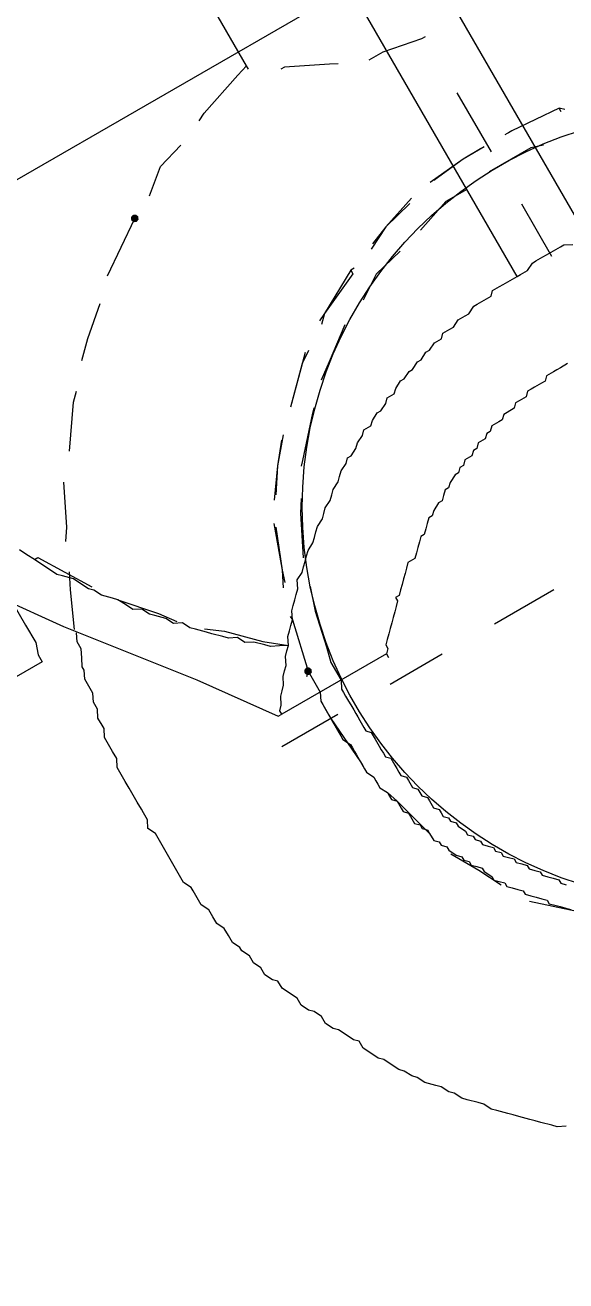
# Model space of a CAD drawing. Header units: millimetres. Extents: x 89051 to 218395, y -330386 to -125649.
# Drawn here: x 90748.37 to 90764.62, y -134173.35 to -134135.58 of the extents above; entities that cross this region are included whole.
import ezdxf

# ---------------------------------------------------------------- set-up
doc = ezdxf.new("R2010")
doc.units = ezdxf.units.MM
doc.header["$LTSCALE"] = 13
doc.linetypes.add('ACAD_ISO04W100', pattern=[30, 24, -3, 0, -3])
doc.layers.add('C00-00-00', color=7, linetype='Continuous')
doc.layers.add('C00-00-FF', color=5, linetype='Continuous', true_color=0x0000ff)
doc.layers.add('标注、文本', color=3, linetype='Continuous', lineweight=25)
doc.styles.get("Standard").update_dxf_attribs({"font": 'gbenor.shx', "bigfont": 'gbcbig.shx'})
doc.dimstyles.new('1-15', dxfattribs={"dimscale": 20, "dimtxt": 3.5, "dimasz": 2, "dimexe": 1.5, "dimexo": 0.5, "dimgap": 0.5, "dimtad": 1, "dimtoh": 1, "dimdec": 1, "dimdsep": 46, "dimtxsty": 'Standard', "dimcen": 2.5, "dimclrd": 3, "dimclre": 3, "dimclrt": 3, "dimadec": 0, "dimazin": 2, "dimtfac": 1, "dimtdec": 1, "dimtmove": 0, "dimatfit": 2, "dimfxl": 1, "dimarcsym": 0})

# ---------------------------------------------------------------- blocks, each defined once
blk = doc.blocks.new('225635')
at = {"layer": 'C00-00-00'}
h = blk.add_hatch(color=256, dxfattribs=at)
h.dxf.hatch_style = 2
h.paths.add_polyline_path([(72506.661, -125613.85), (72506.576, -125613.885), (72506.54, -125613.971), (72506.576, -125614.056), (72506.661, -125614.092), (72506.746, -125614.056), (72506.782, -125613.971), (72506.746, -125613.885)])
h = blk.add_hatch(color=256, dxfattribs=at)
h.dxf.hatch_style = 2
h.paths.add_polyline_path([(72504.362, -125628.25), (72504.276, -125628.285), (72504.241, -125628.371), (72504.276, -125628.456), (72504.362, -125628.492), (72504.447, -125628.456), (72504.483, -125628.371), (72504.447, -125628.285)])
at = {"layer": 'C00-00-00', "lineweight": 15}
for points in [[(72504.241, -125627.403), (72503.999, -125627.282), (72503.757, -125627.161), (72503.636, -125627.039), (72503.394, -125626.797), (72503.152, -125626.676), (72503.031, -125626.434), (72502.789, -125626.313), (72502.668, -125626.192), (72502.426, -125625.95), (72502.305, -125625.829), (72502.063, -125625.587), (72501.942, -125625.466), (72501.821, -125625.224), (72501.579, -125625.103), (72501.458, -125624.861), (72501.216, -125624.619), (72501.095, -125624.498), (72500.974, -125624.256), (72500.732, -125624.135), (72500.611, -125623.893), (72500.49, -125623.651), (72500.369, -125623.53), (72500.127, -125623.288), (72500.006, -125623.046), (72499.885, -125622.925), (72499.764, -125622.683), (72499.643, -125622.441), (72499.401, -125622.199), (72499.28, -125622.078), (72499.159, -125621.836), (72499.038, -125621.594), (72498.917, -125621.352), (72498.796, -125621.11), (72498.675, -125620.868)], [(72515.737, -125621.231), (72515.737, -125605.5)], [(72518.157, -125621.231), (72518.157, -125605.5)], [(72511.864, -125611.672), (72511.864, -125609.977)], [(72510.049, -125612.277), (72511.501, -125611.793)], [(72511.501, -125611.793), (72511.864, -125611.672)], [(72511.864, -125611.793), (72511.864, -125611.672)], [(72509.807, -125612.398), (72510.049, -125612.277)], [(72512.832, -125612.277), (72512.711, -125612.277)], [(72514.043, -125612.882), (72512.832, -125612.277)], [(72508.113, -125613.003), (72508.96, -125612.761)], [(72514.285, -125613.003), (72514.043, -125612.882)], [(72507.387, -125613.608), (72508.113, -125613.003)], [(72515.616, -125613.366), (72515.132, -125613.366)], [(72516.826, -125613.608), (72515.616, -125613.366)], [(72516.947, -125613.608), (72516.826, -125613.608)], [(72505.088, -125615.06), (72506.661, -125613.971)], [(72503.636, -125616.391), (72504.483, -125615.665)], [(72503.152, -125616.875), (72503.636, -125616.391)], [(72516.1, -125617.359), (72514.89, -125617.48)], [(72516.1, -125617.359), (72515.011, -125617.48)], [(72516.705, -125617.359), (72516.1, -125617.359)], [(72516.826, -125617.359), (72516.1, -125617.359)], [(72517.794, -125617.359), (72517.552, -125617.359)], [(72517.794, -125617.359), (72517.673, -125617.359)], [(72519.367, -125617.48), (72517.794, -125617.359)], [(72519.367, -125617.48), (72517.794, -125617.359)], [(72501.458, -125619.053), (72502.305, -125617.843)], [(72502.305, -125617.843), (72502.547, -125617.601)], [(72514.164, -125617.601), (72513.074, -125617.964)], [(72514.043, -125617.722), (72513.074, -125617.964)], [(72519.367, -125617.601), (72519.367, -125617.48)], [(72519.488, -125617.601), (72519.367, -125617.48)], [(72513.074, -125617.964), (72512.348, -125618.327)], [(72513.074, -125617.964), (72512.469, -125618.206)], [(72515.011, -125618.206), (72513.922, -125618.569)], [(72515.737, -125618.206), (72515.011, -125618.206)], [(72518.036, -125618.085), (72516.584, -125618.085)], [(72518.399, -125618.206), (72518.036, -125618.085)], [(72494.923, -125618.448), (72495.528, -125619.295), (72496.254, -125620.142), (72497.464, -125621.836), (72498.675, -125623.53), (72501.337, -125626.918), (72502.91, -125629.097)], [(72511.501, -125618.569), (72510.17, -125619.295)], [(72511.501, -125618.569), (72511.501, -125618.69)], [(72511.622, -125618.569), (72511.501, -125618.569)], [(72511.501, -125618.69), (72510.17, -125619.295)], [(72513.074, -125618.811), (72512.106, -125619.053)], [(72510.17, -125619.295), (72509.928, -125619.537)], [(72510.17, -125619.295), (72509.928, -125619.416)], [(72512.106, -125619.053), (72511.38, -125619.537)], [(72500.248, -125620.989), (72500.853, -125619.779)], [(72509.081, -125620.021), (72508.718, -125620.384)], [(72509.202, -125620.021), (72508.839, -125620.263)], [(72510.533, -125619.9), (72509.565, -125620.626)], [(72508.839, -125620.263), (72507.871, -125621.231)], [(72508.718, -125620.384), (72507.871, -125621.231)], [(72509.565, -125620.626), (72509.081, -125620.989)], [(72504.241, -125644.102), (72503.999, -125643.981), (72503.878, -125643.86), (72503.636, -125643.618), (72503.515, -125643.497), (72503.394, -125643.376), (72503.152, -125643.134), (72503.031, -125643.013), (72502.91, -125642.891), (72502.668, -125642.649), (72502.547, -125642.528), (72502.426, -125642.286), (72502.305, -125642.165), (72502.063, -125641.923), (72501.942, -125641.802), (72501.821, -125641.56), (72501.7, -125641.439), (72501.579, -125641.197), (72501.458, -125641.076), (72501.216, -125640.834), (72501.095, -125640.592), (72500.974, -125640.471), (72500.853, -125640.229), (72500.732, -125640.108), (72500.611, -125639.866), (72500.49, -125639.624), (72500.369, -125639.503), (72500.248, -125639.261), (72500.127, -125639.019), (72500.127, -125638.777), (72500.006, -125638.656), (72499.885, -125638.414), (72499.764, -125638.172), (72499.643, -125638.051), (72499.522, -125637.809), (72499.522, -125637.567), (72499.401, -125637.325), (72499.28, -125637.204), (72499.159, -125636.962), (72499.159, -125636.72), (72499.038, -125636.478), (72498.917, -125636.236), (72498.917, -125635.994), (72498.796, -125635.873), (72498.675, -125635.631), (72498.675, -125635.389), (72498.554, -125635.147), (72498.554, -125634.905), (72498.433, -125634.663), (72498.433, -125634.542), (72498.312, -125634.3), (72498.312, -125634.058), (72498.312, -125633.816), (72498.191, -125633.574), (72498.191, -125633.332), (72498.191, -125633.09), (72498.07, -125632.848), (72498.07, -125632.606), (72498.07, -125632.364), (72498.07, -125632.243), (72497.948, -125632.001), (72497.948, -125631.759), (72497.948, -125631.517), (72497.948, -125631.275), (72497.948, -125631.033), (72497.948, -125630.791), (72497.948, -125630.549), (72497.948, -125630.307), (72497.827, -125630.065), (72497.948, -125629.823), (72497.948, -125629.581), (72497.948, -125629.46), (72497.948, -125629.218), (72497.948, -125628.976), (72497.948, -125628.734), (72497.948, -125628.492), (72497.948, -125628.25), (72497.948, -125628.008), (72498.07, -125627.766), (72498.07, -125627.524), (72498.07, -125627.282), (72498.07, -125627.039), (72498.191, -125626.797), (72498.191, -125626.676), (72498.191, -125626.434), (72498.312, -125626.192), (72498.312, -125625.95), (72498.433, -125625.708), (72498.433, -125625.466), (72498.433, -125625.224), (72498.554, -125624.982), (72498.554, -125624.861), (72498.675, -125624.619), (72498.796, -125624.377), (72498.796, -125624.135), (72498.917, -125623.893)], [(72500.006, -125621.352), (72500.248, -125620.989)], [(72503.031, -125629.097), (72503.031, -125628.976), (72503.152, -125628.855), (72503.273, -125628.613), (72503.394, -125628.492), (72503.515, -125628.371), (72503.636, -125628.129), (72503.757, -125628.008), (72503.878, -125627.887), (72503.999, -125627.645), (72504.12, -125627.524), (72504.241, -125627.403), (72504.362, -125627.161), (72504.483, -125627.039), (72504.604, -125626.918), (72504.725, -125626.797), (72504.846, -125626.555), (72504.967, -125626.434), (72505.088, -125626.313), (72505.209, -125626.192), (72505.33, -125626.071), (72505.451, -125625.829), (72505.693, -125625.708), (72505.814, -125625.587), (72505.935, -125625.466), (72506.056, -125625.345), (72506.177, -125625.224), (72506.419, -125625.103), (72506.54, -125624.982), (72506.661, -125624.861), (72506.782, -125624.74), (72507.024, -125624.619), (72507.145, -125624.498), (72507.266, -125624.377), (72507.508, -125624.256), (72507.629, -125624.135), (72507.75, -125624.014), (72507.992, -125623.893), (72508.113, -125623.772), (72508.234, -125623.651), (72508.476, -125623.53), (72508.597, -125623.409), (72508.718, -125623.409), (72508.96, -125623.288), (72509.081, -125623.167), (72509.323, -125623.046), (72509.444, -125622.925), (72509.686, -125622.925), (72509.807, -125622.804), (72510.049, -125622.683), (72510.17, -125622.683), (72510.412, -125622.562), (72510.533, -125622.441), (72510.775, -125622.441), (72510.896, -125622.32), (72511.138, -125622.199), (72511.259, -125622.199), (72511.501, -125622.078), (72511.622, -125622.078), (72511.864, -125621.957), (72511.985, -125621.957), (72512.227, -125621.836), (72512.348, -125621.836), (72512.59, -125621.715), (72512.832, -125621.715), (72512.953, -125621.594), (72513.195, -125621.594), (72513.316, -125621.594), (72513.558, -125621.473), (72513.8, -125621.473), (72513.922, -125621.473), (72514.164, -125621.352), (72514.285, -125621.352), (72514.527, -125621.352), (72514.769, -125621.352), (72514.89, -125621.231), (72515.132, -125621.231), (72515.253, -125621.231), (72515.495, -125621.231), (72515.737, -125621.231), (72515.858, -125621.231), (72516.1, -125621.231), (72516.342, -125621.11), (72516.463, -125621.11), (72516.705, -125621.11), (72516.826, -125621.11), (72517.068, -125621.11), (72517.31, -125621.11), (72517.431, -125621.11), (72517.673, -125621.231)], [(72498.917, -125621.352), (72499.038, -125621.352)], [(72499.038, -125621.352), (72500.006, -125622.925)], [(72508.476, -125621.594), (72508.355, -125621.715)], [(72507.266, -125621.836), (72506.661, -125622.562)], [(72507.145, -125621.957), (72506.661, -125622.562)], [(72508.355, -125621.715), (72507.387, -125622.804)], [(72497.706, -125622.078), (72497.706, -125622.925), (72497.706, -125623.53), (72497.585, -125623.893), (72497.585, -125624.135)], [(72499.401, -125622.683), (72499.643, -125622.199)], [(72498.917, -125623.772), (72499.401, -125622.683)], [(72506.661, -125622.562), (72506.056, -125623.409)], [(72506.661, -125622.562), (72506.177, -125623.288)], [(72507.387, -125622.804), (72507.266, -125622.925)], [(72500.49, -125623.651), (72501.337, -125624.619)], [(72506.782, -125623.772), (72506.54, -125624.135)], [(72497.585, -125624.135), (72483.186, -125624.135)], [(72505.693, -125624.014), (72505.209, -125625.345)], [(72505.693, -125624.135), (72505.209, -125625.345)], [(72506.54, -125624.135), (72505.935, -125625.345)], [(72515.737, -125624.256), (72515.495, -125624.256), (72515.374, -125624.256), (72515.253, -125624.256), (72515.011, -125624.256), (72514.89, -125624.377), (72514.769, -125624.377), (72514.527, -125624.377), (72514.406, -125624.377), (72514.285, -125624.377), (72514.164, -125624.498), (72513.922, -125624.498), (72513.8, -125624.498), (72513.679, -125624.619), (72513.437, -125624.619), (72513.316, -125624.619), (72513.195, -125624.74), (72513.074, -125624.74), (72512.832, -125624.74), (72512.711, -125624.861), (72512.59, -125624.861), (72512.469, -125624.982), (72512.227, -125624.982), (72512.106, -125625.103), (72511.985, -125625.103), (72511.864, -125625.224), (72511.622, -125625.224), (72511.501, -125625.345), (72511.38, -125625.345), (72511.259, -125625.466), (72511.138, -125625.466), (72510.896, -125625.587), (72510.775, -125625.708), (72510.654, -125625.708), (72510.533, -125625.829), (72510.412, -125625.95), (72510.291, -125625.95), (72510.049, -125626.071), (72509.928, -125626.192), (72509.807, -125626.192), (72509.686, -125626.313), (72509.565, -125626.434), (72509.444, -125626.555), (72509.323, -125626.555), (72509.202, -125626.676), (72509.081, -125626.797), (72508.96, -125626.918), (72508.839, -125627.039), (72508.597, -125627.039), (72508.476, -125627.161), (72508.355, -125627.282), (72508.234, -125627.403), (72508.113, -125627.524), (72507.992, -125627.645), (72507.871, -125627.766), (72507.75, -125627.766), (72507.75, -125627.887), (72507.629, -125628.008), (72507.508, -125628.129), (72507.387, -125628.25), (72507.266, -125628.371), (72507.145, -125628.492), (72507.024, -125628.613), (72506.903, -125628.734), (72506.782, -125628.855), (72506.782, -125628.976), (72506.661, -125629.097), (72506.661, -125629.218)], [(72501.337, -125624.619), (72501.7, -125625.103)], [(72505.209, -125625.345), (72504.967, -125625.829)], [(72505.209, -125625.345), (72505.088, -125625.708)], [(72502.305, -125625.708), (72502.789, -125626.071)], [(72502.789, -125626.071), (72503.636, -125626.918)], [(72505.693, -125626.192), (72505.451, -125626.918)], [(72504.725, -125626.797), (72504.362, -125628.371)], [(72504.725, -125626.797), (72504.362, -125628.371)], [(72504.725, -125626.676), (72504.725, -125626.797)], [(72504.725, -125626.676), (72504.725, -125626.797)], [(72503.636, -125626.918), (72504.241, -125627.403)], [(72505.451, -125626.918), (72505.209, -125628.008)], [(72505.209, -125628.008), (72505.088, -125628.492)], [(72504.362, -125628.371), (72504.241, -125628.492)], [(72504.362, -125628.371), (72504.362, -125629.097)], [(72505.088, -125628.492), (72505.088, -125629.097)], [(72502.91, -125629.097), (72503.031, -125629.097)], [(72506.661, -125629.097), (72503.031, -125629.097)], [(72504.362, -125629.097), (72504.241, -125629.339), (72504.241, -125629.46), (72504.241, -125629.581), (72504.241, -125629.823), (72504.241, -125629.944), (72504.241, -125630.065), (72504.241, -125630.186), (72504.241, -125630.428), (72504.241, -125630.549), (72504.241, -125630.67), (72504.362, -125630.912), (72504.362, -125631.033), (72504.362, -125631.154), (72504.362, -125631.275), (72504.362, -125631.517), (72504.362, -125631.638), (72504.362, -125631.759), (72504.362, -125631.88), (72504.483, -125632.122), (72504.483, -125632.243), (72504.483, -125632.364), (72504.483, -125632.485), (72504.604, -125632.727), (72504.604, -125632.848), (72504.604, -125632.969), (72504.725, -125633.09), (72504.725, -125633.332), (72504.725, -125633.453), (72504.846, -125633.574), (72504.846, -125633.695), (72504.846, -125633.937), (72504.967, -125634.058), (72504.967, -125634.179), (72505.088, -125634.3), (72505.088, -125634.421), (72505.088, -125634.663), (72505.209, -125634.784), (72505.209, -125634.905), (72505.33, -125635.026), (72505.33, -125635.147), (72505.451, -125635.389), (72505.572, -125635.51), (72505.572, -125635.631), (72505.693, -125635.752), (72505.693, -125635.873), (72505.814, -125635.994), (72505.935, -125636.115), (72505.935, -125636.236), (72506.056, -125636.478), (72506.056, -125636.599), (72506.177, -125636.72), (72506.298, -125636.841), (72506.298, -125636.962), (72506.419, -125637.083), (72506.54, -125637.204), (72506.661, -125637.325), (72506.661, -125637.446), (72506.782, -125637.567), (72506.903, -125637.688), (72507.024, -125637.809), (72507.145, -125637.93), (72507.145, -125638.051), (72507.266, -125638.172), (72507.387, -125638.293), (72507.508, -125638.414), (72507.629, -125638.535)], [(72505.088, -125629.097), (72504.967, -125629.339), (72504.967, -125629.46), (72504.967, -125629.581), (72504.967, -125629.702), (72504.967, -125629.944), (72504.967, -125630.065), (72504.967, -125630.186), (72504.967, -125630.307), (72504.967, -125630.428), (72504.967, -125630.67), (72504.967, -125630.791), (72505.088, -125630.912), (72505.088, -125631.033), (72505.088, -125631.154), (72505.088, -125631.396), (72505.088, -125631.517), (72505.088, -125631.638), (72505.088, -125631.759), (72505.209, -125631.88), (72505.209, -125632.122), (72505.209, -125632.243), (72505.209, -125632.364), (72505.209, -125632.485), (72505.33, -125632.606), (72505.33, -125632.727), (72505.33, -125632.969), (72505.451, -125633.09), (72505.451, -125633.211), (72505.451, -125633.332), (72505.572, -125633.453), (72505.572, -125633.574), (72505.572, -125633.816), (72505.693, -125633.937), (72505.693, -125634.058), (72505.693, -125634.179), (72505.814, -125634.3), (72505.814, -125634.421), (72505.935, -125634.542), (72505.935, -125634.663), (72506.056, -125634.905), (72506.056, -125635.026), (72506.177, -125635.147), (72506.177, -125635.268), (72506.298, -125635.389), (72506.298, -125635.51), (72506.419, -125635.631), (72506.54, -125635.752), (72506.54, -125635.873), (72506.661, -125635.994), (72506.661, -125636.115), (72506.782, -125636.236), (72506.903, -125636.357), (72506.903, -125636.478), (72507.024, -125636.599), (72507.145, -125636.72), (72507.145, -125636.841), (72507.266, -125636.962), (72507.387, -125637.083), (72507.387, -125637.204), (72507.508, -125637.325), (72507.629, -125637.446), (72507.75, -125637.567), (72507.75, -125637.688), (72507.871, -125637.809)], [(72504.241, -125629.46), (72504.241, -125629.944)], [(72504.241, -125629.944), (72504.362, -125631.517)], [(72504.362, -125631.517), (72504.362, -125631.759)], [(72504.604, -125632.727), (72504.725, -125633.09)], [(72504.725, -125633.09), (72505.088, -125634.421)], [(72505.33, -125635.268), (72505.814, -125636.115)], [(72505.814, -125636.115), (72506.177, -125636.841)], [(72506.661, -125637.688), (72507.75, -125638.656)]]:
    blk.add_lwpolyline(points, dxfattribs=at)
at = {"layer": 'C00-00-FF', "lineweight": 15}
for points in [[(72516.947, -125617.601), (72516.947, -125615.544)], [(72516.947, -125621.231), (72516.947, -125619.416)], [(72504.483, -125629.944), (72502.547, -125629.944)], [(72508.113, -125629.944), (72506.298, -125629.944)], [(72511.985, -125629.944), (72509.928, -125629.944)]]:
    blk.add_lwpolyline(points, dxfattribs=at)
blk.add_circle((72516.947, -125629.944), 11.859, dxfattribs=at)
at = {"layer": '标注、文本', "color": 1, "linetype": 'ACAD_ISO04W100', "lineweight": 15}
blk.add_line((72418.952, -125611.188), (72558.051, -125611.188), dxfattribs=at)
blk = doc.blocks.new('*D580')
at = {"layer": 'Defpoints', "color": 0, "transparency": 16777216}
for p in [(90794.776, -134113.287), (90674.312, -134182.836), (90940.67, -134217.792), (90006.08, -134300.778), (90933.981, -134300.778)]:
    blk.add_point(p, dxfattribs=at)
at = {"layer": '标注、文本', "color": 3, "lineweight": -2, "transparency": 16777216}
for p, q in [((90803.436, -134108.287), (90909.885, -134046.828)), ((90943.981, -134300.778), (90977.93, -134300.778))]:
    blk.add_line(p, q, dxfattribs=at)
blk.add_arc((90470.031, -134300.778), 477.9, 4.79703, 25.20297, dxfattribs=at)
at = {"layer": '标注、文本', "color": 3, "transparency": 16777216}
for points in [[(90896.529, -134100.365), (90908.345, -134094.187), (90883.904, -134061.828)], [(90952.917, -134260.534), (90939.596, -134261.092), (90947.93, -134300.778)]]:
    blk.add_solid(points, dxfattribs=at)
at = {"layer": '标注、文本', "color": 3, "transparency": 16777216, "insert": (90975.113, -134165.442), "char_height": 70, "attachment_point": 5, "rotation": 285}
blk.add_mtext('30°', dxfattribs=at)

msp = doc.modelspace()

# ---------------------------------------------------------------- block references
at = {"layer": '标注、文本', "rotation": 30}
msp.add_blockref('225635', (-34847.934, -61609.833), dxfattribs=at)

# ---------------------------------------------------------------- dimensions: what is measured, and where the dimension line sits
at = {"layer": '标注、文本'}
dim = msp.add_angular_dim_2l(base=(90940.67, -134217.792), line1=((90006.08, -134300.778), (90933.981, -134300.778)), line2=((90674.312, -134182.836), (90794.776, -134113.287)), dimstyle='1-15', dxfattribs=at)
dim.commit()
dim.dimension.update_dxf_attribs({"geometry": '*D580', "text_midpoint": (90975.113, -134165.442)})

doc.saveas('drawing.dxf')
